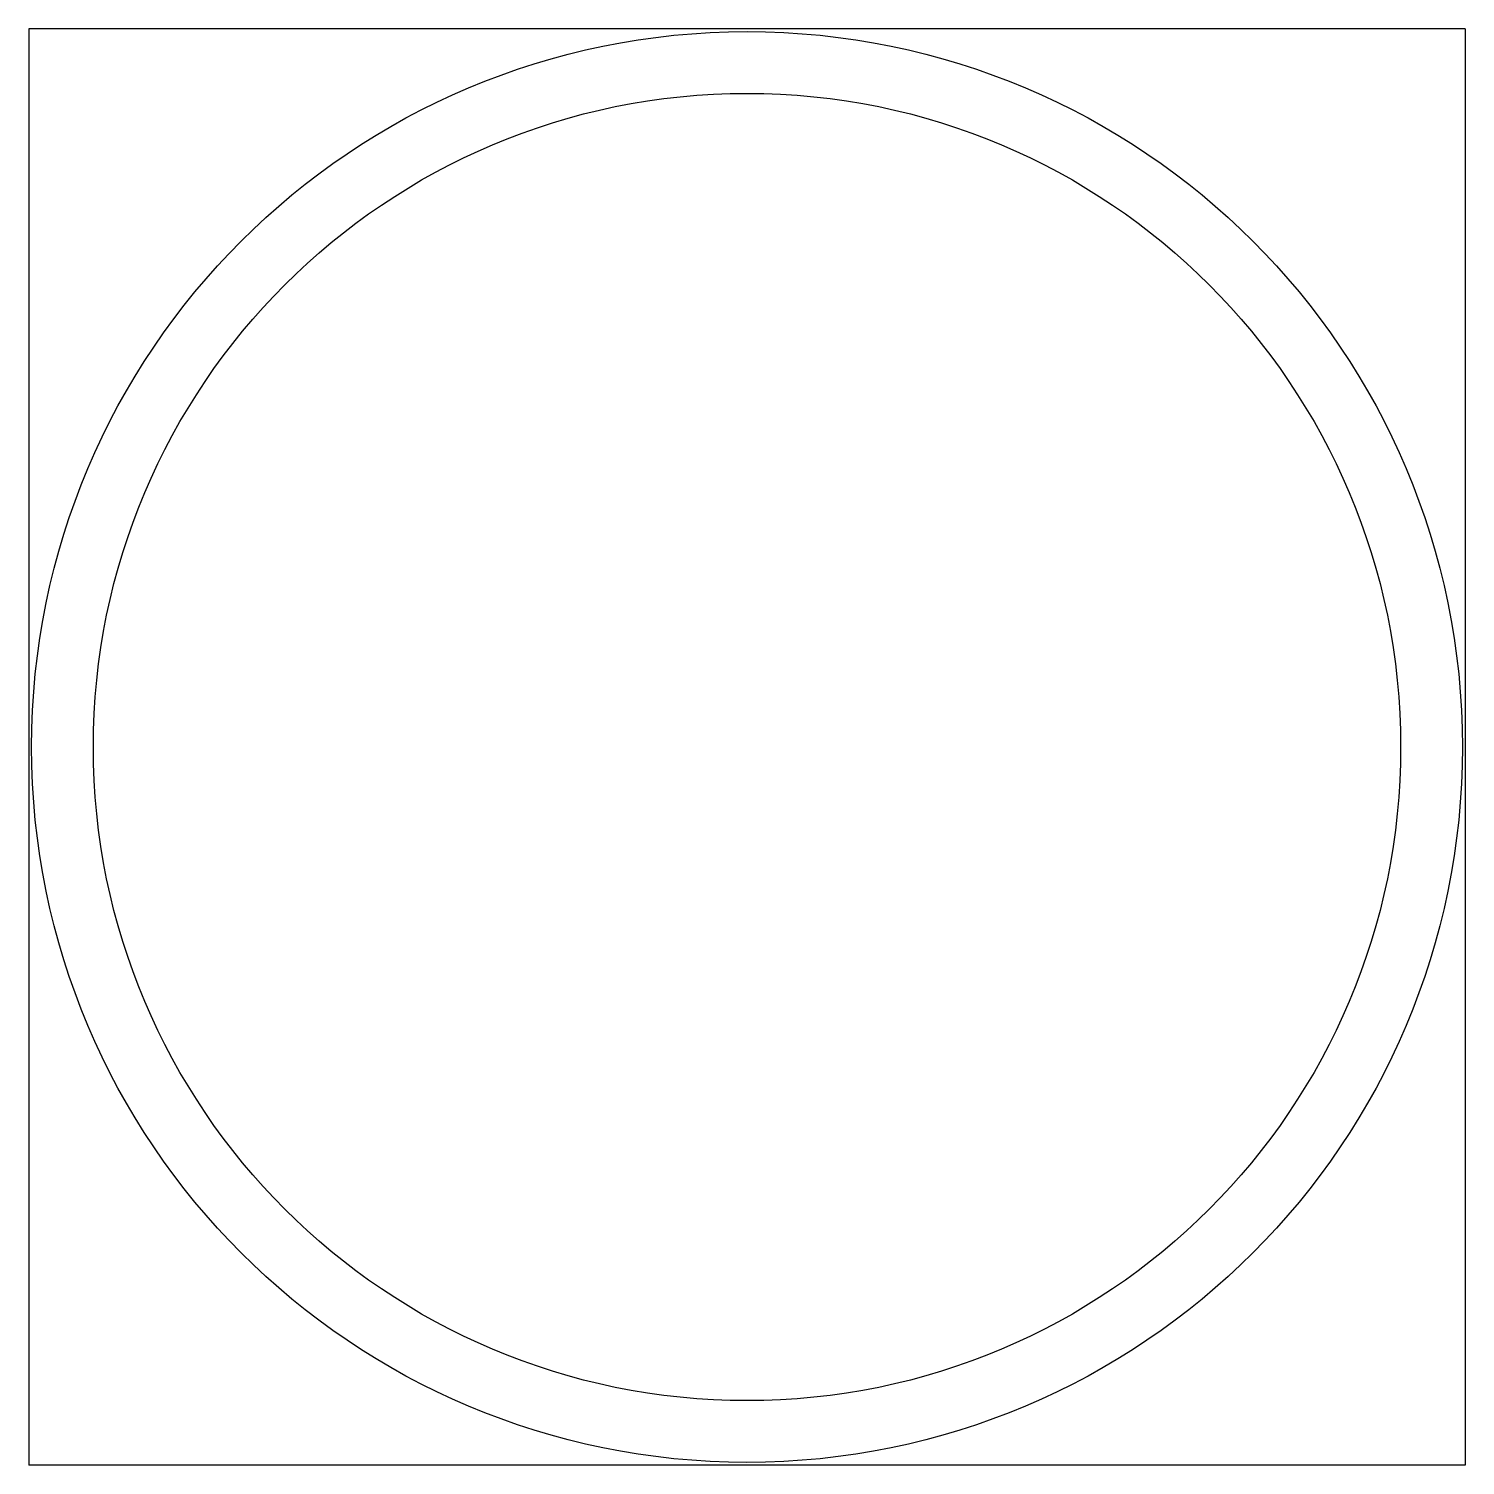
# Model space of a CAD drawing. Header units: millimetres. Extents: x -50 to 50, y -50 to 50.
import ezdxf

# ---------------------------------------------------------------- set-up
doc = ezdxf.new("R2010")
doc.units = ezdxf.units.MM

msp = doc.modelspace()

# ---------------------------------------------------------------- linework, layer by layer
for p, q in [((50, 50), (-50, 50)), ((-50, 50), (-50, -50)), ((50, 50), (50, -50)), ((50, -50), (-50, -50))]:
    msp.add_line(p, q)
for radius in [49.8, 45.5]:
    msp.add_circle((0, 0), radius)

doc.saveas('drawing.dxf')
